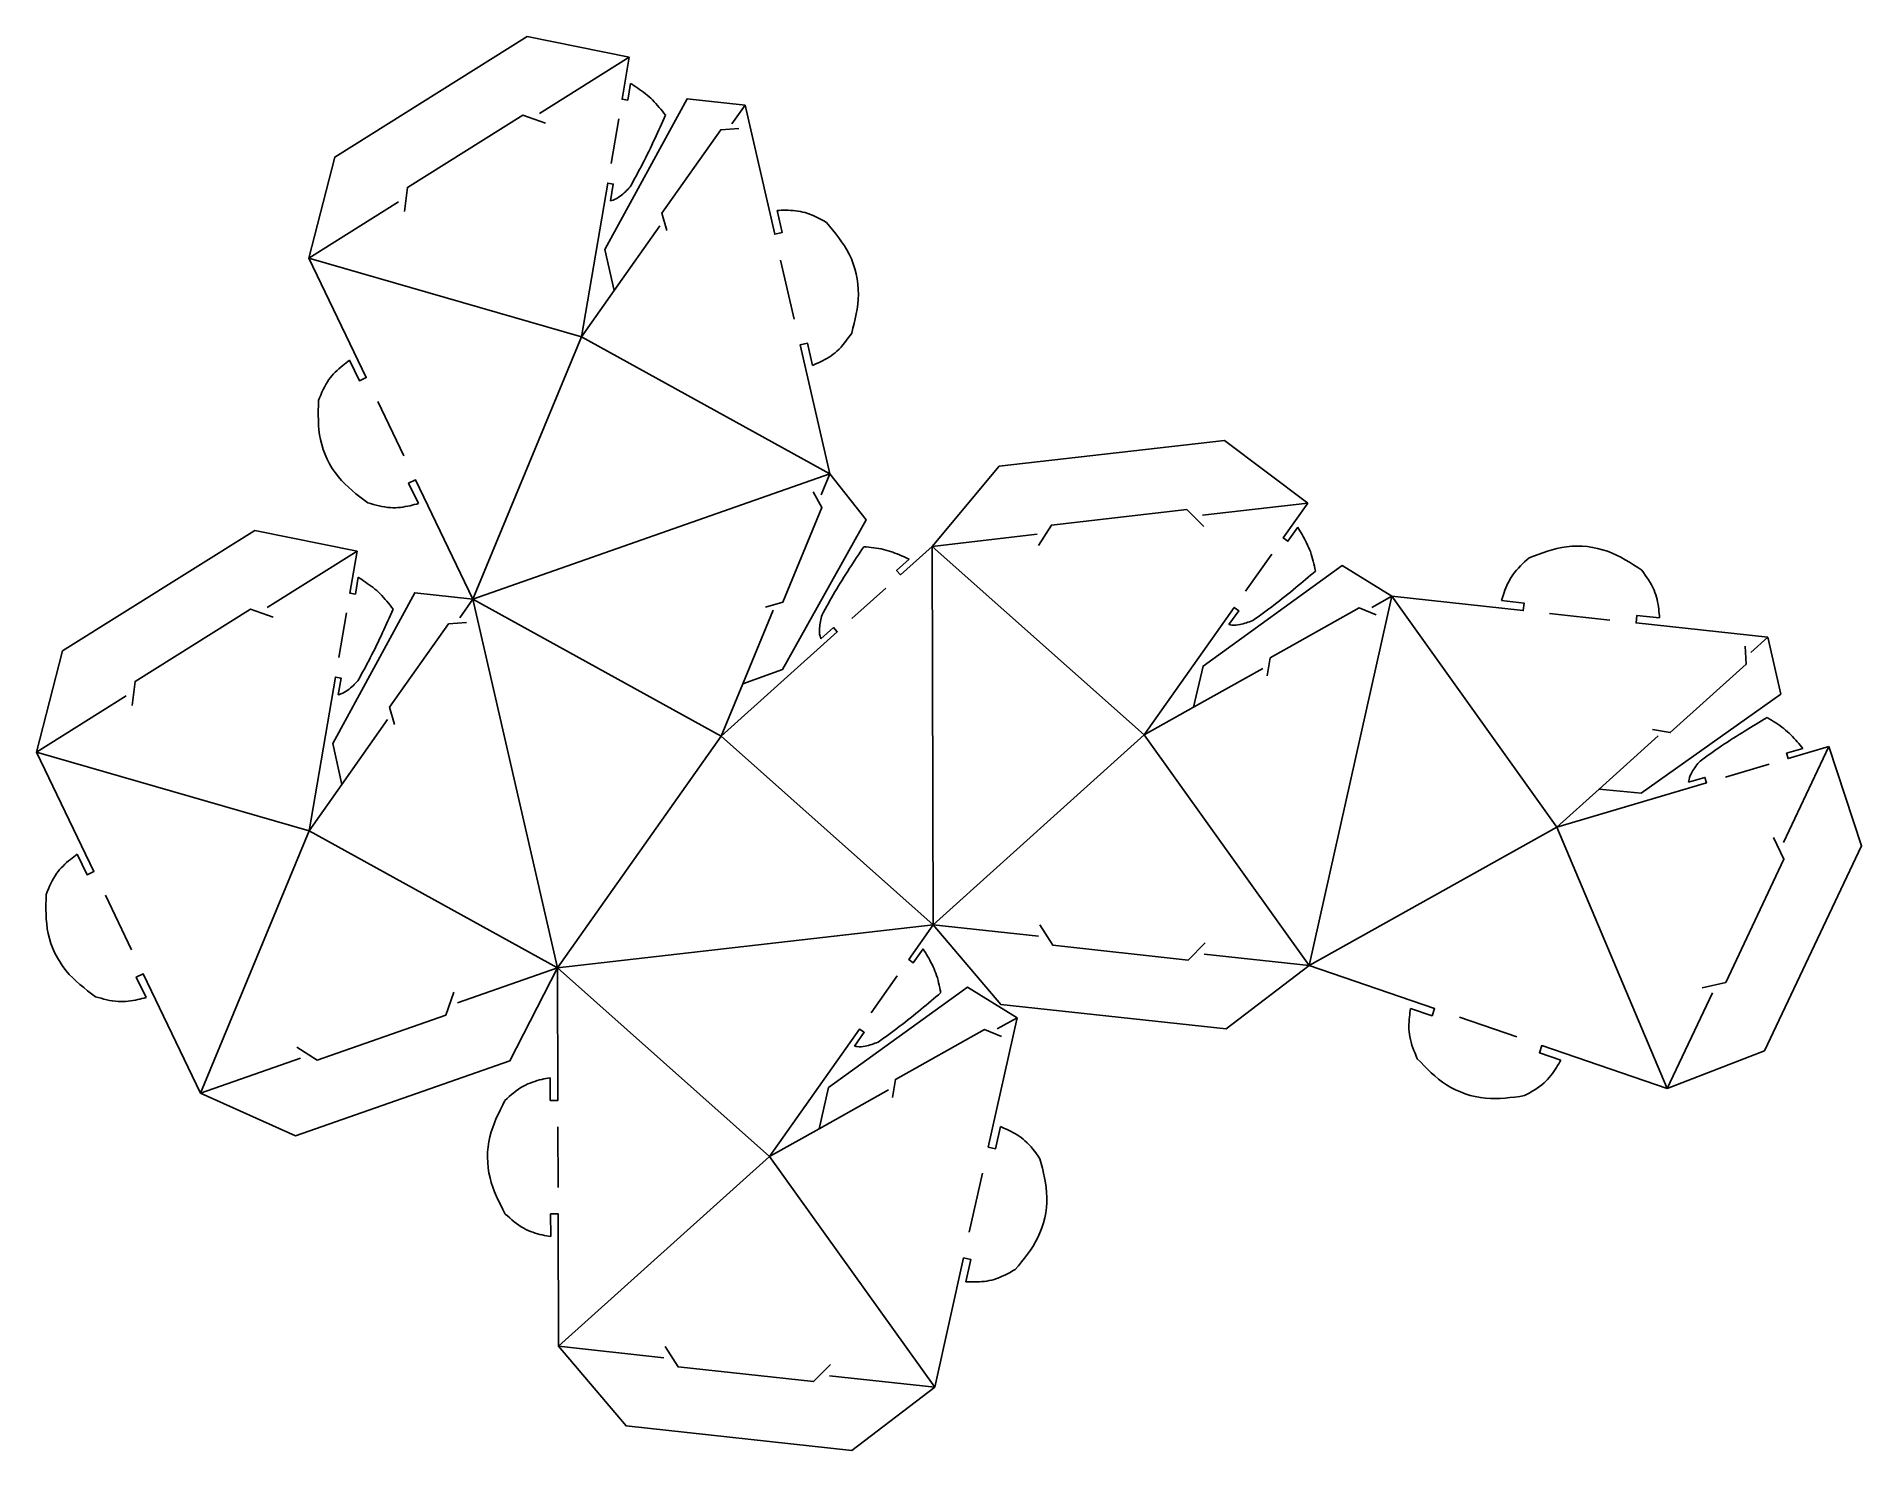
# Model space of a CAD drawing. Extents: x 94 to 230, y 205 to 310.
import ezdxf

# ---------------------------------------------------------------- set-up
doc = ezdxf.new("R2010")
doc.units = 0
doc.layers.get('0').update_dxf_attribs({"linetype": 'CONTINUOUS'})

msp = doc.modelspace()

# ---------------------------------------------------------------- linework, layer by layer
at = {"color": 5}
for points in [[(114.618711, 293.476208), (116.554329, 301.017237), (130.903232, 310.008867), (138.533547, 308.462257)], [(138.628504, 306.513109), (138.413699, 305.261402), (137.996464, 305.333004), (138.533474, 308.462271)], [(147.171263, 304.885019), (142.838263, 305.355764), (136.717507, 294.129775), (137.397033, 291.057361), (134.953474, 287.600447)], [(121.764448, 296.954857), (121.971737, 298.750041), (130.581078, 304.145018), (132.286976, 303.548719)], [(149.55323, 297.034569), (149.932274, 295.384207), (149.382153, 295.257858), (147.17106, 304.884971)], [(146.712378, 303.13572), (145.359439, 303.055226), (140.961034, 296.83278), (141.33655, 295.530508)], [(134.953412, 287.60049), (136.922445, 299.07447), (137.339682, 299.002868), (137.124877, 297.751162)], [(117.65838, 285.856401), (118.392533, 284.330487), (118.90117, 284.575204), (114.618609, 293.476371)], [(153.488469, 277.378934), (151.277376, 287.006047), (151.827495, 287.132395), (152.206542, 285.482033)], [(161.122854, 271.982487), (166.118292, 277.95404), (182.941019, 279.887108), (189.160734, 275.204266)], [(126.854498, 268.044466), (122.571936, 276.945633), (122.063298, 276.700915), (122.797451, 275.175001)], [(153.488432, 277.37895), (156.198643, 273.965517), (149.970321, 262.798753), (147.009245, 261.734025), (145.389448, 257.822794)], [(152.253829, 276.057427), (152.907678, 274.870231), (149.992043, 267.830016), (148.690276, 267.452719)], [(188.406789, 273.404323), (187.673722, 272.36725), (187.328031, 272.611606), (189.160703, 275.204289)], [(169.070113, 272.043449), (170.030541, 273.574214), (180.124176, 274.734055), (181.40678, 273.461032)], [(94.30188, 256.635776), (96.237496, 264.176794), (110.586373, 273.168407), (118.216677, 271.621801)], [(118.311797, 269.672611), (118.096992, 268.420896), (117.679755, 268.492499), (118.216767, 271.621784)], [(159.423681, 271.022585), (158.479676, 270.173016), (158.762867, 269.858348), (161.122879, 271.98227)], [(195.414866, 268.254809), (191.707355, 270.54626), (181.347621, 263.05218), (180.637279, 259.986753), (176.942883, 257.919741)], [(126.85439, 268.044415), (122.521404, 268.515159), (116.400676, 257.289214), (117.080197, 254.216813), (114.636649, 250.759912)], [(195.414892, 268.255046), (205.2348, 267.187568), (205.295799, 267.748705), (203.612386, 267.931704)], [(101.447603, 260.114419), (101.654895, 261.909601), (110.264222, 267.304569), (111.970114, 266.70827)], [(176.942883, 257.919738), (183.662684, 267.426241), (184.008375, 267.181884), (183.275306, 266.144811)], [(194.24716, 266.873845), (192.991526, 267.38404), (186.341614, 263.663417), (186.119488, 262.326415)], [(126.395505, 266.295123), (125.042572, 266.21463), (120.644183, 259.992208), (121.0197, 258.689942)], [(145.389453, 257.822789), (154.042838, 265.610502), (153.759648, 265.925172), (152.815643, 265.075604)], [(215.396276, 266.650731), (213.712862, 266.833727), (213.651863, 266.272587), (223.471771, 265.205113)], [(223.471836, 265.205039), (224.447199, 260.957109), (214.016071, 253.562797), (210.885207, 253.877517), (207.738551, 251.045637)], [(221.788392, 264.544286), (221.86703, 263.191245), (216.203047, 258.09386), (214.865746, 258.314149)], [(114.636685, 250.759884), (116.60573, 262.233928), (117.022967, 262.162328), (116.808163, 260.910613)], [(94.301886, 256.635765), (98.584433, 247.734626), (98.075795, 247.489908), (97.341645, 249.015819)], [(215.957164, 231.539659), (223.219329, 234.345843), (230.467092, 249.649766), (228.036769, 257.046201)], [(226.089944, 256.912092), (224.87205, 256.552052), (224.992063, 256.14609), (228.036795, 257.046187)], [(207.738582, 251.045527), (218.902599, 254.34589), (218.782587, 254.751855), (217.564693, 254.391816)], [(218.574259, 239.043877), (220.332768, 239.460161), (224.681426, 248.642515), (223.889285, 250.266757)], [(160.455506, 241.960319), (159.722439, 240.923246), (159.376748, 241.167602), (161.20942, 243.760285)], [(161.209451, 243.760265), (166.241428, 237.819462), (183.07571, 235.989618), (189.266587, 240.710527)], [(169.156942, 243.748053), (170.126739, 242.223207), (180.227309, 241.1253), (181.502081, 242.406166)], [(102.480703, 238.33445), (101.746552, 239.86036), (102.255187, 240.105078), (106.537735, 231.203939)], [(133.171791, 240.538312), (129.618514, 233.610975), (113.638101, 228.010363), (106.537771, 231.203956)], [(133.171808, 240.538267), (133.202116, 230.660492), (132.637671, 230.658798), (132.632478, 232.352132)], [(189.266568, 240.710352), (198.608278, 237.500616), (198.424865, 236.966804), (196.823429, 237.517044)], [(125.434234, 238.723713), (124.835593, 237.018637), (115.247344, 233.65827), (113.715267, 234.616595)], [(167.463583, 236.810805), (163.756072, 239.102258), (153.396338, 231.608177), (152.685996, 228.54275), (148.991599, 226.475737)], [(148.991599, 226.475734), (155.711401, 235.982238), (156.057092, 235.737881), (155.324023, 234.700808)], [(166.295877, 235.429841), (165.040242, 235.940037), (158.39033, 232.219414), (158.168205, 230.882411)], [(166.231457, 228.69995), (165.862559, 227.047282), (165.311669, 227.170249), (167.463572, 236.810811)], [(208.033482, 233.665362), (206.432046, 234.215603), (206.615459, 234.749415), (215.957167, 231.539682)], [(132.668862, 220.498801), (132.663669, 222.192132), (133.228114, 222.193825), (133.258422, 212.31605)], [(161.315284, 209.266348), (163.467184, 218.90691), (164.018073, 218.783943), (163.649177, 217.131278)], [(161.315284, 209.266334), (155.124458, 204.545465), (138.290314, 206.375295), (133.258379, 212.316047)], [(153.550843, 210.961962), (152.276082, 209.681105), (142.175594, 210.779003), (141.205805, 212.303835)]]:
    msp.add_lwpolyline(points, dxfattribs=at)
at = {"color": 1}
for points in [[(138.533547, 308.462257), (131.837393, 304.266164)], [(137.17305, 300.534794), (137.745859, 303.872679)], [(147.171263, 304.885019), (146.19384, 303.502253)], [(114.618711, 293.476208), (121.314865, 297.672302)], [(137.397033, 291.057361), (140.818012, 295.897041)], [(114.618499, 293.476257), (134.953457, 287.600391)], [(150.835157, 288.93147), (149.824372, 293.332436)], [(126.854526, 268.044367), (134.953457, 287.600391)], [(134.953457, 287.600391), (153.488401, 277.378866)], [(121.715426, 278.725866), (119.757684, 282.794971)], [(126.854526, 268.044367), (153.488401, 277.378866)], [(153.488432, 277.37895), (152.840515, 275.814457)], [(189.160734, 275.204266), (181.310128, 274.302168)], [(161.122854, 271.982487), (168.97346, 272.884585)], [(118.216677, 271.621801), (111.520534, 267.425713)], [(161.122795, 271.982213), (161.209437, 243.760274)], [(161.122795, 271.982213), (176.942761, 257.919645)], [(184.51793, 268.636159), (186.472782, 271.401688)], [(155.144176, 266.601667), (157.661525, 268.867184)], [(161.209437, 243.760274), (176.942761, 257.919645), (189.266559, 240.710298), (195.41477, 268.254905)], [(195.414866, 268.254809), (193.937108, 267.428005)], [(195.41477, 268.254905), (207.738568, 251.045558), (215.957161, 231.539769)], [(116.856335, 263.694261), (117.42915, 267.032166)], [(126.85439, 268.044415), (125.87697, 266.661656)], [(126.854526, 268.044367), (133.171788, 240.538142)], [(126.854526, 268.044367), (145.38947, 257.822842)], [(147.009245, 261.734025), (149.27696, 267.209748)], [(207.198781, 266.974073), (211.687881, 266.486083)], [(223.471836, 265.205039), (222.213173, 264.072287)], [(180.637279, 259.986753), (185.809436, 262.880575)], [(94.30188, 256.635776), (100.998023, 260.831862)], [(117.080197, 254.216813), (120.501164, 259.056472)], [(133.171788, 240.538142), (145.38947, 257.822842)], [(145.38947, 257.822842), (161.209437, 243.760274)], [(210.885207, 253.877517), (215.290527, 257.842149)], [(94.301886, 256.635816), (114.636561, 250.759949)], [(228.036769, 257.046201), (224.65448, 249.904367)], [(220.323475, 254.765936), (223.571189, 255.726041)], [(106.537912, 231.203925), (114.636561, 250.759949)], [(114.636561, 250.759949), (133.171788, 240.538142)], [(189.266559, 240.710298), (207.738568, 251.045558)], [(99.440944, 245.954399), (101.39868, 241.885305)], [(133.171788, 240.538142), (161.209437, 243.760274)], [(161.209451, 243.760265), (169.065448, 242.906337)], [(189.266587, 240.710527), (181.410587, 241.564452)], [(133.171791, 240.538312), (125.714266, 237.924691)], [(133.171788, 240.538142), (148.991472, 226.475856)], [(156.566647, 237.192155), (158.521499, 239.957685)], [(215.957164, 231.539659), (219.339454, 238.68149)], [(167.463583, 236.810805), (165.985825, 235.984001)], [(200.47662, 236.85867), (204.747117, 235.391363)], [(106.537771, 231.203956), (113.995296, 233.817576)], [(152.685996, 228.54275), (157.858152, 231.436572)], [(133.208178, 228.684936), (133.222035, 224.169381)], [(133.25843, 212.31592), (148.991472, 226.475856)], [(148.991472, 226.475856), (161.31527, 209.266227)], [(163.897564, 220.835021), (164.881289, 225.242135)], [(133.258379, 212.316047), (141.114314, 211.462127)], [(161.315284, 209.266334), (153.459352, 210.120254)]]:
    msp.add_lwpolyline(points, dxfattribs=at)
at = {"color": 5}
for points, knots in [([(141.226946, 304.13434), (140.922072, 304.532104), (140.329149, 305.305676), (139.374765, 306.020766), (138.805088, 306.396609), (138.628504, 306.513109)], [0, 0, 0, 0, 1.496611, 2.91062, 3.545815, 3.545815, 3.545815, 3.545815]), ([(138.591389, 298.788065), (138.907635, 299.360263), (139.559574, 300.539847), (140.418668, 302.333293), (140.964847, 303.550317), (141.226946, 304.13434)], [0, 0, 0, 0, 1.960964, 4.042519, 5.963012, 5.963012, 5.963012, 5.963012]), ([(137.124877, 297.751162), (137.192533, 297.769926), (137.453924, 297.842424), (137.985037, 298.158516), (138.358033, 298.545781), (138.591389, 298.788065)], [0, 0, 0, 0, 0.210357, 0.812727, 1.819367, 1.819367, 1.819367, 1.819367]), ([(153.232999, 296.142296), (152.719235, 296.427456), (151.772893, 296.952716), (150.466798, 297.073127), (149.765911, 297.043545), (149.55323, 297.034569)], [0, 0, 0, 0, 1.743684, 3.211827, 3.851407, 3.851407, 3.851407, 3.851407]), ([(155.12822, 287.890484), (155.370456, 288.843037), (155.86732, 290.796867), (155.166174, 293.849664), (153.866587, 295.390897), (153.232999, 296.142296)], [0, 0, 0, 0, 2.923533, 5.996615, 8.920148, 8.920148, 8.920148, 8.920148]), ([(152.206542, 285.482033), (152.401827, 285.566756), (153.045383, 285.845957), (154.168049, 286.52419), (154.790367, 287.40973), (155.12822, 287.890484)], [0, 0, 0, 0, 0.63958, 2.107722, 3.851406, 3.851406, 3.851406, 3.851406]), ([(115.340703, 282.86218), (115.564047, 283.405679), (115.975441, 284.406791), (116.920615, 285.316211), (117.486626, 285.730643), (117.65838, 285.856401)], [0, 0, 0, 0, 1.743692, 3.211842, 3.851425, 3.851425, 3.851425, 3.851425]), ([(119.011471, 275.232608), (118.227584, 275.825537), (116.619711, 277.041723), (115.261693, 279.86432), (115.314808, 281.879647), (115.340703, 282.86218)], [0, 0, 0, 0, 2.923547, 5.996643, 8.920189, 8.920189, 8.920189, 8.920189]), ([(122.797451, 275.175001), (122.592003, 275.119277), (121.91495, 274.935642), (120.614506, 274.764643), (119.575527, 275.067946), (119.011471, 275.232608)], [0, 0, 0, 0, 0.639583, 2.107732, 3.851423, 3.851423, 3.851423, 3.851423]), ([(189.727024, 270.138218), (189.623239, 270.628517), (189.421398, 271.582054), (188.868161, 272.638526), (188.515961, 273.223116), (188.406789, 273.404323)], [0, 0, 0, 0, 1.496612, 2.910622, 3.545818, 3.545818, 3.545818, 3.545818]), ([(152.91008, 266.869177), (153.225266, 267.44196), (153.875022, 268.622749), (154.933411, 270.306291), (155.671265, 271.417613), (156.025345, 271.950911)], [0, 0, 0, 0, 1.960966, 4.042523, 5.963018, 5.963018, 5.963018, 5.963018]), ([(156.025345, 271.950911), (156.52443, 271.905308), (157.495053, 271.816619), (158.609087, 271.391021), (159.230928, 271.109766), (159.423681, 271.022585)], [0, 0, 0, 0, 1.496614, 2.910625, 3.545821, 3.545821, 3.545821, 3.545821]), ([(203.612386, 267.931704), (203.673636, 268.135572), (203.875482, 268.807416), (204.417455, 270.001838), (205.223949, 270.723659), (205.661791, 271.115532)], [0, 0, 0, 0, 0.639579, 2.107721, 3.851403, 3.851403, 3.851403, 3.851403]), ([(205.661791, 271.115532), (206.579384, 271.467745), (208.46151, 272.190188), (211.575443, 271.851687), (213.258374, 270.741703), (214.078854, 270.200552)], [0, 0, 0, 0, 2.92353, 5.99661, 8.920141, 8.920141, 8.920141, 8.920141]), ([(120.910257, 267.293828), (120.60538, 267.691593), (120.012453, 268.465171), (119.058063, 269.180265), (118.488382, 269.55611), (118.311797, 269.672611)], [0, 0, 0, 0, 1.496621, 2.910638, 3.545838, 3.545838, 3.545838, 3.545838]), ([(185.045449, 266.448815), (185.577341, 266.828963), (186.673836, 267.612636), (188.221722, 268.861052), (189.238902, 269.724074), (189.727024, 270.138218)], [0, 0, 0, 0, 1.960964, 4.042519, 5.963013, 5.963013, 5.963013, 5.963013]), ([(214.078854, 270.200552), (214.422266, 269.723752), (215.054824, 268.845499), (215.32749, 267.562521), (215.380262, 266.862998), (215.396276, 266.650731)], [0, 0, 0, 0, 1.743683, 3.211825, 3.851404, 3.851404, 3.851404, 3.851404]), ([(118.274682, 261.947523), (118.59093, 262.519724), (119.242873, 263.699315), (120.101973, 265.492771), (120.648156, 266.709802), (120.910257, 267.293828)], [0, 0, 0, 0, 1.960976, 4.042542, 5.963045, 5.963045, 5.963045, 5.963045]), ([(152.815643, 265.075604), (152.795412, 265.142835), (152.717251, 265.402589), (152.701187, 266.020438), (152.829687, 266.542537), (152.91008, 266.869177)], [0, 0, 0, 0, 0.210357, 0.812727, 1.819367, 1.819367, 1.819367, 1.819367]), ([(183.275306, 266.144811), (183.344445, 266.1326), (183.61157, 266.085422), (184.227044, 266.141884), (184.730483, 266.330692), (185.045449, 266.448815)], [0, 0, 0, 0, 0.210357, 0.812727, 1.819367, 1.819367, 1.819367, 1.819367]), ([(116.808163, 260.910613), (116.875818, 260.929378), (117.137212, 261.001876), (117.668328, 261.31797), (118.041325, 261.705238), (118.274682, 261.947523)], [0, 0, 0, 0, 0.210358, 0.812732, 1.819378, 1.819378, 1.819378, 1.819378]), ([(218.422547, 255.969749), (218.953729, 256.350882), (220.048759, 257.136587), (221.729132, 258.199972), (222.87374, 258.885036), (223.423012, 259.213783)], [0, 0, 0, 0, 1.960952, 4.042494, 5.962976, 5.962976, 5.962976, 5.962976]), ([(223.423012, 259.213783), (223.853766, 258.957635), (224.691501, 258.459477), (225.513525, 257.595495), (225.953549, 257.073802), (226.089944, 256.912092)], [0, 0, 0, 0, 1.496603, 2.910604, 3.545797, 3.545797, 3.545797, 3.545797]), ([(217.564693, 254.391816), (217.575399, 254.461204), (217.616762, 254.72929), (217.86842, 255.293787), (218.20929, 255.709603), (218.422547, 255.969749)], [0, 0, 0, 0, 0.210356, 0.812723, 1.819355, 1.819355, 1.819355, 1.819355]), ([(97.341645, 249.015819), (97.169892, 248.890061), (96.603882, 248.475631), (95.658712, 247.566213), (95.24732, 246.565104), (95.023977, 246.021607)], [0, 0, 0, 0, 0.639581, 2.107726, 3.851412, 3.851412, 3.851412, 3.851412]), ([(95.023977, 246.021607), (94.998081, 245.039077), (94.944966, 243.023756), (96.30298, 240.201169), (97.910847, 238.984986), (98.694731, 238.39206)], [0, 0, 0, 0, 2.923537, 5.996623, 8.920159, 8.920159, 8.920159, 8.920159]), ([(161.775741, 238.694215), (161.671956, 239.184514), (161.470114, 240.138051), (160.916877, 241.194523), (160.564678, 241.779113), (160.455506, 241.960319)], [0, 0, 0, 0, 1.496612, 2.910621, 3.545817, 3.545817, 3.545817, 3.545817]), ([(98.694731, 238.39206), (99.258786, 238.227398), (100.297762, 237.924094), (101.598203, 238.095092), (102.275254, 238.278727), (102.480703, 238.33445)], [0, 0, 0, 0, 1.743687, 3.211833, 3.851414, 3.851414, 3.851414, 3.851414]), ([(157.094166, 235.004812), (157.626058, 235.384959), (158.722553, 236.168632), (160.270439, 237.417048), (161.287619, 238.28007), (161.775741, 238.694215)], [0, 0, 0, 0, 1.960964, 4.042519, 5.963013, 5.963013, 5.963013, 5.963013]), ([(196.823429, 237.517044), (196.79217, 237.306481), (196.689157, 236.612576), (196.671759, 235.30106), (197.094747, 234.304797), (197.324385, 233.763931)], [0, 0, 0, 0, 0.639579, 2.107719, 3.851402, 3.851402, 3.851402, 3.851402]), ([(155.324023, 234.700808), (155.393162, 234.688597), (155.660287, 234.641419), (156.27576, 234.697881), (156.7792, 234.886689), (157.094166, 235.004812)], [0, 0, 0, 0, 0.210357, 0.812727, 1.819367, 1.819367, 1.819367, 1.819367]), ([(197.324385, 233.763931), (198.0051, 233.054948), (199.401351, 231.600714), (202.363646, 230.582894), (204.358845, 230.871854), (205.331565, 231.01273)], [0, 0, 0, 0, 2.923529, 5.996607, 8.920135, 8.920135, 8.920135, 8.920135]), ([(205.331565, 231.01273), (205.845137, 231.298236), (206.791125, 231.82413), (207.58349, 232.869373), (207.928722, 233.480054), (208.033482, 233.665362)], [0, 0, 0, 0, 1.743682, 3.211823, 3.851402, 3.851402, 3.851402, 3.851402]), ([(132.632478, 232.352132), (132.423303, 232.31263), (131.733972, 232.182454), (130.489229, 231.768912), (129.686697, 231.042676), (129.251007, 230.648407)], [0, 0, 0, 0, 0.639584, 2.107736, 3.85143, 3.85143, 3.85143, 3.85143]), ([(129.251007, 230.648407), (128.804375, 229.77287), (127.888265, 227.977009), (127.897879, 224.844723), (128.825, 223.05452), (129.277, 222.18174)], [0, 0, 0, 0, 2.92355, 5.996651, 8.920205, 8.920205, 8.920205, 8.920205]), ([(169.167895, 226.309489), (168.827091, 226.78816), (168.19934, 227.669862), (167.072521, 228.341186), (166.427259, 228.616429), (166.231457, 228.69995)], [0, 0, 0, 0, 1.743692, 3.211841, 3.851423, 3.851423, 3.851423, 3.851423]), ([(167.323409, 218.046149), (167.952371, 218.80143), (169.242468, 220.350628), (169.924845, 223.40769), (169.415981, 225.358439), (169.167895, 226.309489)], [0, 0, 0, 0, 2.923547, 5.996642, 8.920189, 8.920189, 8.920189, 8.920189]), ([(129.277, 222.18174), (129.715101, 221.790152), (130.522074, 221.068856), (131.769332, 220.662961), (132.459449, 220.537018), (132.668862, 220.498801)], [0, 0, 0, 0, 1.743694, 3.211845, 3.851429, 3.851429, 3.851429, 3.851429]), ([(163.649177, 217.131278), (163.861911, 217.123608), (164.562969, 217.098334), (165.868305, 217.226768), (166.811405, 217.757835), (167.323409, 218.046149)], [0, 0, 0, 0, 0.639583, 2.107732, 3.851423, 3.851423, 3.851423, 3.851423])]:
    msp.add_open_spline(points, degree=3, knots=knots, dxfattribs=at)

doc.saveas('drawing.dxf')
